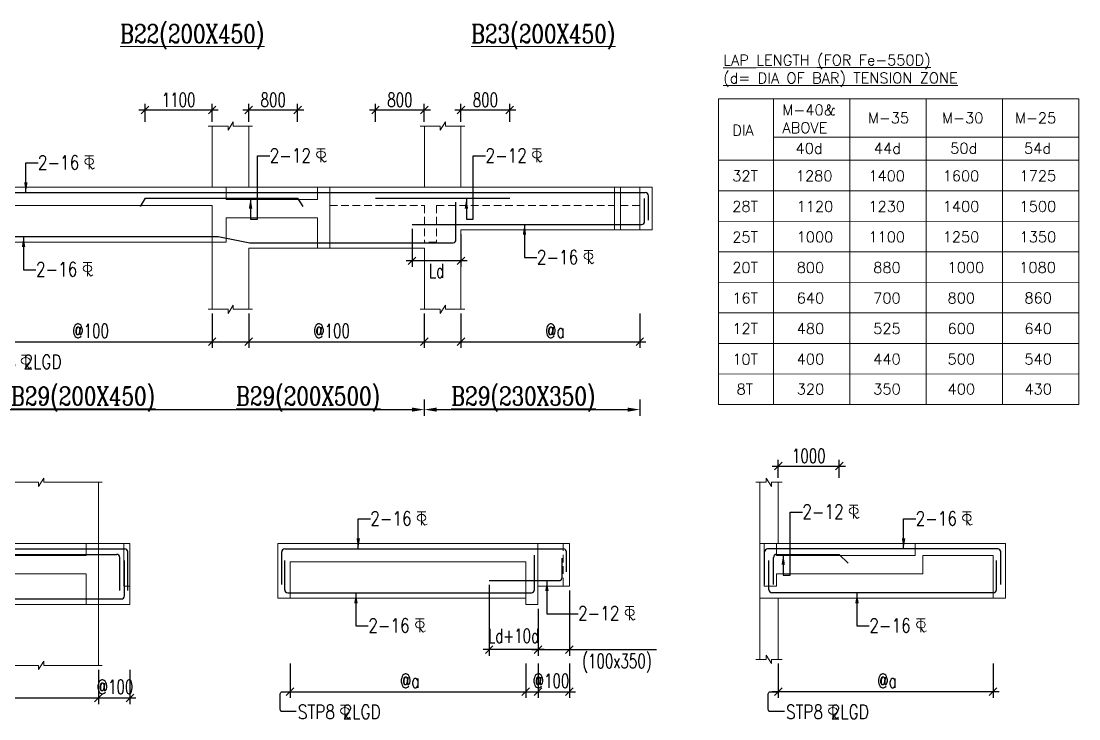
# Model space of a CAD drawing. Header units: millimetres. Extents: x 1255966 to 1543012, y 318612 to 465611.
# Drawn here: x 1525467 to 1542792, y 346890 to 358314 of the extents above; entities that cross this region are included whole.
import ezdxf

# ---------------------------------------------------------------- set-up
doc = ezdxf.new("R2010")
doc.units = ezdxf.units.MM
doc.header["$LTSCALE"] = 500
doc.header["$MEASUREMENT"] = 0
doc.header["$PDMODE"] = 34
doc.linetypes.add('CENTER', pattern=[2, 1.25, -0.25, 0.25, -0.25])
doc.linetypes.add('HIDDEN', pattern=[0.375, 0.25, -0.125])
doc.layers.get('Defpoints').update_dxf_attribs({"lineweight": 0})
for name, color, linetype, lineweight in [('BEAM ELE', 2, 'Continuous', 15), ('DIM', 1, 'Continuous', 20), ('LINE', 5, 'Continuous', 20), ('TAXT', 3, 'Continuous', 15), ('TEXT', 7, 'Continuous', 13), ('TEXT 1', 7, 'CENTER', 9), ('TEXT2', 3, 'Continuous', 15), ('TOWER AREA BEAM..', 3, 'Continuous', 20)]:
    doc.layers.add(name, color=color, linetype=linetype, lineweight=lineweight)
for name, color, linetype in [('D', 10, 'Continuous'), ('ST DIM.', 1, 'Continuous'), ('STEEL', 1, 'Continuous')]:
    doc.layers.add(name, color=color, linetype=linetype)
doc.styles.add('2MM', font='romans.shx', dxfattribs={"width": 0.7})
doc.styles.add('BHTESHT$0$HSCC2', font='romanc.shx')
doc.styles.add('haider', font='romans.shx')
doc.styles.add('K-DIM-33', font='romand.shx', dxfattribs={"width": 0.9, "height": 250})
doc.styles.add('raza2', font='romant.shx')
doc.dimstyles.new('SHUIB MOD.', dxfattribs={"dimtxt": 230, "dimasz": 130, "dimexe": 100, "dimexo": 70, "dimgap": 50, "dimtad": 2, "dimdec": 0, "dimzin": 4, "dimdsep": 46, "dimtxsty": '2MM', "dimblk": 'OBLIQUE', "dimcen": 0.09, "dimdle": 100, "dimclrd": 1, "dimclre": 1, "dimclrt": 3, "dimadec": 0, "dimazin": 0, "dimtfac": 1, "dimtdec": 0, "dimtix": 1, "dimtmove": 2, "dimatfit": 3, "dimfxl": 100, "dimtolj": 1, "dimlwd": -1, "dimarcsym": 0})

# ---------------------------------------------------------------- blocks, each defined once
blk = doc.blocks.new('_Oblique')
at = {"color": 0, "linetype": 'ByBlock', "lineweight": -2}
blk.add_line((-0.5, -0.5), (0.5, 0.5), dxfattribs=at)
blk = doc.blocks.new('A$C76682FD6')
at = {"layer": 'TEXT', "color": 3, "ltscale": 0.2}
for p, q in [((143, 219), (2, 219)), ((72, 0), (72, 219)), ((72, 63), (128, 0)), ((128, 0), (162, 21))]:
    blk.add_line(p, q, dxfattribs=at)
blk.add_ellipse((72, 124), major_axis=(72.3, 0), ratio=0.753223, dxfattribs=at)
blk = doc.blocks.new('*D443')
at = {"layer": 'Defpoints', "color": 0, "ltscale": 100, "transparency": 16777216}
for p in [(1529196, 353596, 6), (1532071, 353596, 6), (1532071, 353066)]:
    blk.add_point(p, dxfattribs=at)
at = {"layer": 'ST DIM.', "color": 1, "lineweight": -2, "ltscale": 100, "transparency": 16777216}
for p, q in [((1529196, 353526), (1529196, 352966)), ((1532071, 353526), (1532071, 352966))]:
    blk.add_line(p, q, dxfattribs=at)
at = {"layer": 'ST DIM.', "color": 1, "ltscale": 100, "transparency": 16777216}
blk.add_line((1529096, 353066), (1532171, 353066), dxfattribs=at)
at = {"layer": 'ST DIM.', "color": 1, "ltscale": 100, "transparency": 16777216, "xscale": 125, "yscale": 125, "zscale": 125, "rotation": 180}
blk.add_blockref('_Oblique', (1529196, 353066), dxfattribs=at)
at = {"layer": 'ST DIM.', "color": 1, "ltscale": 100, "transparency": 16777216, "xscale": 125, "yscale": 125, "zscale": 125}
blk.add_blockref('_Oblique', (1532071, 353066), dxfattribs=at)
at = {"layer": 'ST DIM.', "color": 3, "ltscale": 100, "transparency": 16777216, "insert": (1530552, 353246), "char_height": 230, "attachment_point": 5, "style": '2MM'}
blk.add_mtext('\\A1;@100', dxfattribs=at)
blk = doc.blocks.new('*D444')
at = {"layer": 'Defpoints', "color": 0, "ltscale": 100, "transparency": 16777216}
for p in [(1524645, 353596, 6), (1528596, 353596, 6), (1528596, 353066)]:
    blk.add_point(p, dxfattribs=at)
at = {"layer": 'ST DIM.', "color": 1, "lineweight": -2, "ltscale": 100, "transparency": 16777216}
for p, q in [((1524645, 353526), (1524645, 352966)), ((1528596, 353526), (1528596, 352966))]:
    blk.add_line(p, q, dxfattribs=at)
at = {"layer": 'ST DIM.', "color": 1, "ltscale": 100, "transparency": 16777216}
blk.add_line((1524545, 353066), (1528696, 353066), dxfattribs=at)
at = {"layer": 'ST DIM.', "color": 1, "ltscale": 100, "transparency": 16777216, "xscale": 125, "yscale": 125, "zscale": 125, "rotation": 180}
blk.add_blockref('_Oblique', (1524645, 353066), dxfattribs=at)
at = {"layer": 'ST DIM.', "color": 1, "ltscale": 100, "transparency": 16777216, "xscale": 125, "yscale": 125, "zscale": 125}
blk.add_blockref('_Oblique', (1528596, 353066), dxfattribs=at)
at = {"layer": 'ST DIM.', "color": 3, "ltscale": 100, "transparency": 16777216, "insert": (1526605, 353246), "char_height": 230, "attachment_point": 5, "style": '2MM'}
blk.add_mtext('\\A1;@100', dxfattribs=at)
blk = doc.blocks.new('*D445')
at = {"layer": 'Defpoints', "color": 0, "ltscale": 100, "transparency": 16777216}
for p in [(1532671, 353596, 6), (1535601, 353596, 6), (1535601, 353066)]:
    blk.add_point(p, dxfattribs=at)
at = {"layer": 'ST DIM.', "color": 1, "lineweight": -2, "ltscale": 100, "transparency": 16777216}
for p, q in [((1532671, 353526), (1532671, 352966)), ((1535601, 353526), (1535601, 352966))]:
    blk.add_line(p, q, dxfattribs=at)
at = {"layer": 'ST DIM.', "color": 1, "ltscale": 100, "transparency": 16777216}
blk.add_line((1532571, 353066), (1535701, 353066), dxfattribs=at)
at = {"layer": 'ST DIM.', "color": 1, "ltscale": 100, "transparency": 16777216, "xscale": 125, "yscale": 125, "zscale": 125, "rotation": 180}
blk.add_blockref('_Oblique', (1532671, 353066), dxfattribs=at)
at = {"layer": 'ST DIM.', "color": 1, "ltscale": 100, "transparency": 16777216, "xscale": 125, "yscale": 125, "zscale": 125}
blk.add_blockref('_Oblique', (1535601, 353066), dxfattribs=at)
at = {"layer": 'ST DIM.', "color": 3, "ltscale": 100, "transparency": 16777216, "insert": (1534209, 353246), "char_height": 230, "attachment_point": 5, "style": '2MM'}
blk.add_mtext('\\A1;@a', dxfattribs=at)
blk = doc.blocks.new('*D446')
at = {"layer": 'Defpoints', "color": 0, "ltscale": 100, "transparency": 16777216}
for p in [(1532071, 352189, 6), (1535601, 352189, 6), (1535601, 351954)]:
    blk.add_point(p, dxfattribs=at)
at = {"layer": 'ST DIM.', "color": 1, "lineweight": -2, "ltscale": 100, "transparency": 16777216}
for p, q in [((1532071, 352119), (1532071, 351854)), ((1535601, 352119), (1535601, 351854))]:
    blk.add_line(p, q, dxfattribs=at)
at = {"layer": 'ST DIM.', "color": 1, "ltscale": 100, "transparency": 16777216}
blk.add_line((1532271, 351954), (1535401, 351954), dxfattribs=at)
for points in [[(1532271, 351987), (1532271, 351920), (1532071, 351954)], [(1535401, 351987), (1535401, 351920), (1535601, 351954)]]:
    blk.add_solid(points, dxfattribs=at)
blk = doc.blocks.new('*D447')
at = {"layer": 'Defpoints', "color": 0, "ltscale": 100, "transparency": 16777216}
for p in [(1524646, 352189, 6), (1532071, 352189, 6), (1532071, 351954)]:
    blk.add_point(p, dxfattribs=at)
at = {"layer": 'ST DIM.', "color": 1, "lineweight": -2, "ltscale": 100, "transparency": 16777216}
for p, q in [((1524646, 352119), (1524646, 351854)), ((1532071, 352119), (1532071, 351854))]:
    blk.add_line(p, q, dxfattribs=at)
at = {"layer": 'ST DIM.', "color": 1, "ltscale": 100, "transparency": 16777216}
blk.add_line((1524846, 351954), (1531871, 351954), dxfattribs=at)
for points in [[(1524846, 351987), (1524846, 351920), (1524646, 351954)], [(1531871, 351987), (1531871, 351920), (1532071, 351954)]]:
    blk.add_solid(points, dxfattribs=at)
blk = doc.blocks.new('*D455')
at = {"layer": 'Defpoints', "color": 0, "ltscale": 100, "transparency": 16777216}
for p in [(1526733, 347764, 1175953), (1527248, 347764, 1175953), (1527248, 347233)]:
    blk.add_point(p, dxfattribs=at)
at = {"layer": 'ST DIM.', "color": 1, "lineweight": -2, "ltscale": 100, "transparency": 16777216}
for p, q in [((1526733, 347694), (1526733, 347133)), ((1527248, 347694), (1527248, 347133))]:
    blk.add_line(p, q, dxfattribs=at)
at = {"layer": 'ST DIM.', "color": 1, "ltscale": 100, "transparency": 16777216}
blk.add_line((1526633, 347233), (1527348, 347233), dxfattribs=at)
at = {"layer": 'ST DIM.', "color": 1, "ltscale": 100, "transparency": 16777216, "xscale": 125, "yscale": 125, "zscale": 125, "rotation": 180}
blk.add_blockref('_Oblique', (1526733, 347233), dxfattribs=at)
at = {"layer": 'ST DIM.', "color": 1, "ltscale": 100, "transparency": 16777216, "xscale": 125, "yscale": 125, "zscale": 125}
blk.add_blockref('_Oblique', (1527248, 347233), dxfattribs=at)
at = {"layer": 'ST DIM.', "color": 3, "ltscale": 100, "transparency": 16777216, "insert": (1527004, 347414), "char_height": 230, "attachment_point": 5, "style": '2MM'}
blk.add_mtext('\\A1;@100', dxfattribs=at)
blk = doc.blocks.new('*D456')
at = {"layer": 'Defpoints', "color": 0, "ltscale": 100, "transparency": 16777216}
for p in [(1537868, 347864, 6), (1541388, 347864, 6), (1537868, 347333)]:
    blk.add_point(p, dxfattribs=at)
at = {"layer": 'ST DIM.', "color": 1, "lineweight": -2, "ltscale": 100, "transparency": 16777216}
for p, q in [((1537868, 347794), (1537868, 347233)), ((1541388, 347794), (1541388, 347233))]:
    blk.add_line(p, q, dxfattribs=at)
at = {"layer": 'ST DIM.', "color": 1, "ltscale": 100, "transparency": 16777216}
blk.add_line((1541488, 347333), (1537768, 347333), dxfattribs=at)
at = {"layer": 'ST DIM.', "color": 1, "ltscale": 100, "transparency": 16777216, "xscale": 125, "yscale": 125, "zscale": 125, "rotation": 180}
blk.add_blockref('_Oblique', (1537868, 347333), dxfattribs=at)
at = {"layer": 'ST DIM.', "color": 1, "ltscale": 100, "transparency": 16777216, "xscale": 125, "yscale": 125, "zscale": 125}
blk.add_blockref('_Oblique', (1541388, 347333), dxfattribs=at)
at = {"layer": 'ST DIM.', "color": 3, "ltscale": 100, "transparency": 16777216, "insert": (1539649, 347514), "char_height": 230, "attachment_point": 5, "style": '2MM'}
blk.add_mtext('\\A1;@a', dxfattribs=at)
blk = doc.blocks.new('*D517')
at = {"layer": 'Defpoints', "color": 0, "ltscale": 100, "transparency": 16777216}
for p in [(1531871, 354986), (1532671, 354896), (1531871, 354390)]:
    blk.add_point(p, dxfattribs=at)
at = {"layer": 'ST DIM.', "color": 1, "lineweight": -2, "ltscale": 100, "transparency": 16777216}
for p, q in [((1531871, 354916), (1531871, 354290)), ((1532671, 354826), (1532671, 354290))]:
    blk.add_line(p, q, dxfattribs=at)
at = {"layer": 'ST DIM.', "color": 1, "ltscale": 100, "transparency": 16777216}
blk.add_line((1532771, 354390), (1531771, 354390), dxfattribs=at)
at = {"layer": 'ST DIM.', "color": 1, "ltscale": 100, "transparency": 16777216, "xscale": 125, "yscale": 125, "zscale": 125, "rotation": 180}
blk.add_blockref('_Oblique', (1531871, 354390), dxfattribs=at)
at = {"layer": 'ST DIM.', "color": 1, "ltscale": 100, "transparency": 16777216, "xscale": 125, "yscale": 125, "zscale": 125}
blk.add_blockref('_Oblique', (1532671, 354390), dxfattribs=at)
at = {"layer": 'ST DIM.', "color": 3, "ltscale": 100, "transparency": 16777216, "insert": (1532271, 354225), "char_height": 230, "attachment_point": 5, "style": '2MM'}
blk.add_mtext('\\A1;Ld', dxfattribs=at)
blk = doc.blocks.new('*D523')
at = {"layer": 'Defpoints', "color": 0, "ltscale": 100, "transparency": 16777216}
for p in [(1529873, 347864, 6), (1533733, 347864, 6), (1533733, 347333)]:
    blk.add_point(p, dxfattribs=at)
at = {"layer": 'ST DIM.', "color": 1, "lineweight": -2, "ltscale": 100, "transparency": 16777216}
for p, q in [((1529873, 347794), (1529873, 347233)), ((1533733, 347794), (1533733, 347233))]:
    blk.add_line(p, q, dxfattribs=at)
at = {"layer": 'ST DIM.', "color": 1, "ltscale": 100, "transparency": 16777216}
blk.add_line((1529773, 347333), (1533833, 347333), dxfattribs=at)
at = {"layer": 'ST DIM.', "color": 1, "ltscale": 100, "transparency": 16777216, "xscale": 125, "yscale": 125, "zscale": 125, "rotation": 180}
blk.add_blockref('_Oblique', (1529873, 347333), dxfattribs=at)
at = {"layer": 'ST DIM.', "color": 1, "ltscale": 100, "transparency": 16777216, "xscale": 125, "yscale": 125, "zscale": 125}
blk.add_blockref('_Oblique', (1533733, 347333), dxfattribs=at)
at = {"layer": 'ST DIM.', "color": 3, "ltscale": 100, "transparency": 16777216, "insert": (1531831, 347514), "char_height": 230, "attachment_point": 5, "style": '2MM'}
blk.add_mtext('\\A1;@a', dxfattribs=at)
blk = doc.blocks.new('*D524')
at = {"layer": 'Defpoints', "color": 0, "ltscale": 100, "transparency": 16777216}
for p in [(1533933, 347864, 6), (1534448, 347864, 6), (1534448, 347333)]:
    blk.add_point(p, dxfattribs=at)
at = {"layer": 'ST DIM.', "color": 1, "lineweight": -2, "ltscale": 100, "transparency": 16777216}
for p, q in [((1533933, 347794), (1533933, 347233)), ((1534448, 347794), (1534448, 347233))]:
    blk.add_line(p, q, dxfattribs=at)
at = {"layer": 'ST DIM.', "color": 1, "ltscale": 100, "transparency": 16777216}
blk.add_line((1533833, 347333), (1534548, 347333), dxfattribs=at)
at = {"layer": 'ST DIM.', "color": 1, "ltscale": 100, "transparency": 16777216, "xscale": 125, "yscale": 125, "zscale": 125, "rotation": 180}
blk.add_blockref('_Oblique', (1533933, 347333), dxfattribs=at)
at = {"layer": 'ST DIM.', "color": 1, "ltscale": 100, "transparency": 16777216, "xscale": 125, "yscale": 125, "zscale": 125}
blk.add_blockref('_Oblique', (1534448, 347333), dxfattribs=at)
at = {"layer": 'ST DIM.', "color": 3, "ltscale": 100, "transparency": 16777216, "insert": (1534146, 347514), "char_height": 230, "attachment_point": 5, "style": '2MM'}
blk.add_mtext('\\A1;@100', dxfattribs=at)
blk = doc.blocks.new('*D525')
at = {"layer": 'Defpoints', "color": 0, "ltscale": 100, "transparency": 16777216}
for p in [(1533133, 349154), (1533933, 348764), (1533133, 348024)]:
    blk.add_point(p, dxfattribs=at)
at = {"layer": 'ST DIM.', "color": 1, "lineweight": -2, "ltscale": 100, "transparency": 16777216}
for p, q in [((1533133, 349084), (1533133, 347924)), ((1533933, 348694), (1533933, 347924))]:
    blk.add_line(p, q, dxfattribs=at)
at = {"layer": 'ST DIM.', "color": 1, "ltscale": 100, "transparency": 16777216}
blk.add_line((1534033, 348024), (1533033, 348024), dxfattribs=at)
at = {"layer": 'ST DIM.', "color": 1, "ltscale": 100, "transparency": 16777216, "xscale": 125, "yscale": 125, "zscale": 125, "rotation": 180}
blk.add_blockref('_Oblique', (1533133, 348024), dxfattribs=at)
at = {"layer": 'ST DIM.', "color": 1, "ltscale": 100, "transparency": 16777216, "xscale": 125, "yscale": 125, "zscale": 125}
blk.add_blockref('_Oblique', (1533933, 348024), dxfattribs=at)
at = {"layer": 'ST DIM.', "color": 3, "ltscale": 100, "transparency": 16777216, "insert": (1533533, 348248), "char_height": 230, "attachment_point": 5, "style": '2MM'}
blk.add_mtext('\\A1;Ld+10d', dxfattribs=at)
blk = doc.blocks.new('*D554')
at = {"layer": 'Defpoints', "color": 0, "ltscale": 100, "transparency": 16777216}
for p in [(1534448, 349064), (1533933, 348764), (1534448, 348024)]:
    blk.add_point(p, dxfattribs=at)
at = {"layer": 'ST DIM.', "color": 1, "lineweight": -2, "ltscale": 100, "transparency": 16777216}
for p, q in [((1534448, 348994), (1534448, 347924)), ((1533933, 348694), (1533933, 347924))]:
    blk.add_line(p, q, dxfattribs=at)
at = {"layer": 'ST DIM.', "color": 1, "ltscale": 100, "transparency": 16777216}
for p, q in [((1533833, 348024), (1534448, 348024)), ((1534448, 348024), (1535876, 348024))]:
    blk.add_line(p, q, dxfattribs=at)
at = {"layer": 'ST DIM.', "color": 1, "ltscale": 100, "transparency": 16777216, "xscale": 125, "yscale": 125, "zscale": 125, "rotation": 180}
blk.add_blockref('_Oblique', (1533933, 348024), dxfattribs=at)
at = {"layer": 'ST DIM.', "color": 1, "ltscale": 100, "transparency": 16777216, "xscale": 125, "yscale": 125, "zscale": 125}
blk.add_blockref('_Oblique', (1534448, 348024), dxfattribs=at)
at = {"layer": 'ST DIM.', "color": 3, "ltscale": 100, "transparency": 16777216, "insert": (1535225, 347799), "char_height": 230, "attachment_point": 5, "style": '2MM'}
blk.add_mtext('\\A1;(100x350)', dxfattribs=at)
blk = doc.blocks.new('*D557')
at = {"layer": 'Defpoints', "color": 0, "ltscale": 100, "transparency": 16777216}
for p in [(1533471, 356862), (1532671, 356596), (1533471, 356596)]:
    blk.add_point(p, dxfattribs=at)
at = {"layer": 'ST DIM.', "color": 1, "lineweight": -2, "ltscale": 100, "transparency": 16777216}
for p, q in [((1532671, 356666), (1532671, 356962)), ((1533471, 356666), (1533471, 356962))]:
    blk.add_line(p, q, dxfattribs=at)
at = {"layer": 'ST DIM.', "color": 1, "ltscale": 100, "transparency": 16777216}
blk.add_line((1532571, 356862), (1533571, 356862), dxfattribs=at)
at = {"layer": 'ST DIM.', "color": 1, "ltscale": 100, "transparency": 16777216, "xscale": 125, "yscale": 125, "zscale": 125, "rotation": 180}
blk.add_blockref('_Oblique', (1532671, 356862), dxfattribs=at)
at = {"layer": 'ST DIM.', "color": 1, "ltscale": 100, "transparency": 16777216, "xscale": 125, "yscale": 125, "zscale": 125}
blk.add_blockref('_Oblique', (1533471, 356862), dxfattribs=at)
at = {"layer": 'ST DIM.', "color": 3, "ltscale": 100, "transparency": 16777216, "insert": (1533071, 357027), "char_height": 230, "attachment_point": 5, "style": '2MM'}
blk.add_mtext('\\A1;800', dxfattribs=at)
blk = doc.blocks.new('*D558')
at = {"layer": 'Defpoints', "color": 0, "ltscale": 100, "transparency": 16777216}
for p in [(1532071, 356862), (1531271, 356596), (1532071, 356596)]:
    blk.add_point(p, dxfattribs=at)
at = {"layer": 'ST DIM.', "color": 1, "lineweight": -2, "ltscale": 100, "transparency": 16777216}
for p, q in [((1531271, 356666), (1531271, 356962)), ((1532071, 356666), (1532071, 356962))]:
    blk.add_line(p, q, dxfattribs=at)
at = {"layer": 'ST DIM.', "color": 1, "ltscale": 100, "transparency": 16777216}
blk.add_line((1531171, 356862), (1532171, 356862), dxfattribs=at)
at = {"layer": 'ST DIM.', "color": 1, "ltscale": 100, "transparency": 16777216, "xscale": 125, "yscale": 125, "zscale": 125, "rotation": 180}
blk.add_blockref('_Oblique', (1531271, 356862), dxfattribs=at)
at = {"layer": 'ST DIM.', "color": 1, "ltscale": 100, "transparency": 16777216, "xscale": 125, "yscale": 125, "zscale": 125}
blk.add_blockref('_Oblique', (1532071, 356862), dxfattribs=at)
at = {"layer": 'ST DIM.', "color": 3, "ltscale": 100, "transparency": 16777216, "insert": (1531671, 357027), "char_height": 230, "attachment_point": 5, "style": '2MM'}
blk.add_mtext('\\A1;800', dxfattribs=at)
blk = doc.blocks.new('*D559')
at = {"layer": 'Defpoints', "color": 0, "ltscale": 100, "transparency": 16777216}
for p in [(1528596, 356862), (1527496, 356596), (1528596, 356596)]:
    blk.add_point(p, dxfattribs=at)
at = {"layer": 'ST DIM.', "color": 1, "lineweight": -2, "ltscale": 100, "transparency": 16777216}
for p, q in [((1527496, 356666), (1527496, 356962)), ((1528596, 356666), (1528596, 356962))]:
    blk.add_line(p, q, dxfattribs=at)
at = {"layer": 'ST DIM.', "color": 1, "ltscale": 100, "transparency": 16777216}
blk.add_line((1527396, 356862), (1528696, 356862), dxfattribs=at)
at = {"layer": 'ST DIM.', "color": 1, "ltscale": 100, "transparency": 16777216, "xscale": 125, "yscale": 125, "zscale": 125, "rotation": 180}
blk.add_blockref('_Oblique', (1527496, 356862), dxfattribs=at)
at = {"layer": 'ST DIM.', "color": 1, "ltscale": 100, "transparency": 16777216, "xscale": 125, "yscale": 125, "zscale": 125}
blk.add_blockref('_Oblique', (1528596, 356862), dxfattribs=at)
at = {"layer": 'ST DIM.', "color": 3, "ltscale": 100, "transparency": 16777216, "insert": (1528046, 357027), "char_height": 230, "attachment_point": 5, "style": '2MM'}
blk.add_mtext('\\A1;1100', dxfattribs=at)
blk = doc.blocks.new('*D560')
at = {"layer": 'Defpoints', "color": 0, "ltscale": 100, "transparency": 16777216}
for p in [(1529996, 356862), (1529196, 356596), (1529996, 356596)]:
    blk.add_point(p, dxfattribs=at)
at = {"layer": 'ST DIM.', "color": 1, "lineweight": -2, "ltscale": 100, "transparency": 16777216}
for p, q in [((1529196, 356666), (1529196, 356962)), ((1529996, 356666), (1529996, 356962))]:
    blk.add_line(p, q, dxfattribs=at)
at = {"layer": 'ST DIM.', "color": 1, "ltscale": 100, "transparency": 16777216}
blk.add_line((1529096, 356862), (1530096, 356862), dxfattribs=at)
at = {"layer": 'ST DIM.', "color": 1, "ltscale": 100, "transparency": 16777216, "xscale": 125, "yscale": 125, "zscale": 125, "rotation": 180}
blk.add_blockref('_Oblique', (1529196, 356862), dxfattribs=at)
at = {"layer": 'ST DIM.', "color": 1, "ltscale": 100, "transparency": 16777216, "xscale": 125, "yscale": 125, "zscale": 125}
blk.add_blockref('_Oblique', (1529996, 356862), dxfattribs=at)
at = {"layer": 'ST DIM.', "color": 3, "ltscale": 100, "transparency": 16777216, "insert": (1529596, 357027), "char_height": 230, "attachment_point": 5, "style": '2MM'}
blk.add_mtext('\\A1;800', dxfattribs=at)
blk = doc.blocks.new('*D564')
at = {"layer": 'Defpoints', "color": 0, "ltscale": 100, "transparency": 16777216}
for p in [(1538868, 351030), (1537868, 350764), (1538868, 350764)]:
    blk.add_point(p, dxfattribs=at)
at = {"layer": 'ST DIM.', "color": 1, "ltscale": 100, "transparency": 16777216}
blk.add_line((1537768, 351030), (1538968, 351030), dxfattribs=at)
at = {"layer": 'ST DIM.', "color": 1, "lineweight": -2, "ltscale": 100, "transparency": 16777216}
for p, q in [((1537868, 350834), (1537868, 351130)), ((1538868, 350834), (1538868, 351130))]:
    blk.add_line(p, q, dxfattribs=at)
at = {"layer": 'ST DIM.', "color": 1, "ltscale": 100, "transparency": 16777216, "xscale": 125, "yscale": 125, "zscale": 125, "rotation": 180}
blk.add_blockref('_Oblique', (1537868, 351030), dxfattribs=at)
at = {"layer": 'ST DIM.', "color": 1, "ltscale": 100, "transparency": 16777216, "xscale": 125, "yscale": 125, "zscale": 125}
blk.add_blockref('_Oblique', (1538868, 351030), dxfattribs=at)
at = {"layer": 'ST DIM.', "color": 3, "ltscale": 100, "transparency": 16777216, "insert": (1538368, 351195), "char_height": 230, "attachment_point": 5, "style": '2MM'}
blk.add_mtext('\\A1;1000', dxfattribs=at)

msp = doc.modelspace()

# ---------------------------------------------------------------- linework, layer by layer
at = {"layer": 'BEAM ELE', "color": 3}
for points in [[(1529258.8, 356596.5), (1528941.7, 356596.5), (1528941.7, 356665.1), (1528857.2, 356528.5), (1528857.2, 356596.5), (1528530.1, 356596.5)], [(1532733.9, 356596.5), (1532416.7, 356596.5), (1532416.7, 356665.1), (1532332.2, 356528.5), (1532332.2, 356596.5), (1532005.1, 356596.5)], [(1529258.8, 353596.5), (1528941.7, 353596.5), (1528941.7, 353665.1), (1528857.2, 353528.5), (1528857.2, 353596.5), (1528530.1, 353596.5)], [(1532733.9, 353596.5), (1532416.7, 353596.5), (1532416.7, 353665.1), (1532332.2, 353528.5), (1532332.2, 353596.5), (1532005.1, 353596.5)], [(1526795.6, 350763.9), (1525836, 350763.9), (1525836, 350832.6), (1525751.4, 350695.9), (1525751.4, 350763.9), (1524816.8, 350763.9)], [(1537501.2, 350763.9), (1537672.3, 350763.9), (1537672.3, 350832.6), (1537756.9, 350695.9), (1537756.9, 350763.9), (1537933.5, 350763.9)], [(1537501.2, 347863.9), (1537672.3, 347863.9), (1537672.3, 347932.6), (1537756.9, 347795.9), (1537756.9, 347863.9), (1537933.5, 347863.9)], [(1526795.6, 347763.9), (1525836, 347763.9), (1525836, 347832.6), (1525751.4, 347695.9), (1525751.4, 347763.9), (1524816.8, 347763.9)]]:
    msp.add_lwpolyline(points, dxfattribs=at)
at = {"layer": 'LINE', "color": 2}
for p, q in [((1536890.1, 357042.3), (1542790, 357044.3)), ((1536891.8, 352035.3), (1536890.1, 357042.3)), ((1542791.7, 352037.3), (1542790, 357044.3)), ((1536891.8, 352035.3), (1542791.7, 352037.3))]:
    msp.add_line(p, q, dxfattribs=at)
at = {"layer": 'LINE', "color": 1}
for p, q in [((1537791.7, 352035.6), (1537790, 357042.6)), ((1539041.7, 352036), (1539040, 357043)), ((1540291.7, 352036.5), (1540290, 357043.5)), ((1541541.7, 352036.9), (1541540, 357043.9)), ((1537790.2, 356414.3), (1542790.2, 356416.1)), ((1536890.4, 356036.4), (1542790.4, 356038.4)), ((1536890.6, 355536.2), (1542790.5, 355538.3)), ((1536890.6, 355536.2), (1542790.5, 355538.3)), ((1536890.8, 355036.1), (1542790.7, 355038.1)), ((1536890.9, 354536), (1542790.9, 354538)), ((1536891.1, 354035.8), (1542791, 354037.9)), ((1536891.3, 353535.7), (1542791.2, 353537.7)), ((1536891.4, 353035.6), (1542791.4, 353037.6)), ((1536891.6, 352535.4), (1542791.6, 352537.4))]:
    msp.add_line(p, q, dxfattribs=at)
at = {"layer": 'ST DIM.'}
for points in [[(1524746.6, 352740.8), (1524518.2, 352740.8, -0.4142136), (1524482.4, 352776.6), (1524482.4, 353030.2, -0.4142136), (1524518.2, 353065.9), (1533337.5, 353065.9)], [(1519024.2, 346908.2), (1518795.9, 346908.2, -0.4142136), (1518760.1, 346944), (1518760.1, 347197.6, -0.4142136), (1518795.9, 347233.4), (1526941.5, 347233.4)], [(1529974, 347008.2), (1529745.7, 347008.2, -0.4142136), (1529709.9, 347044), (1529709.9, 347297.6, -0.4142136), (1529745.7, 347333.4), (1529872.8, 347333.4)], [(1537969.1, 347008.2), (1537740.8, 347008.2, -0.4142136), (1537705, 347044), (1537705, 347297.6, -0.4142136), (1537740.8, 347333.4), (1537867.9, 347333.4)]]:
    msp.add_lwpolyline(points, format="xyb", dxfattribs=at)
at = {"layer": 'STEEL', "color": 4, "lineweight": 30, "ltscale": 10}
for p, q in [((1524558.2, 355506.5), (1535690.5, 355506.5)), ((1527496.2, 355416.5), (1527413.9, 355279.2)), ((1527496.2, 355416.5), (1529996.2, 355416.5)), ((1529996.2, 355416.5), (1530078.4, 355279.2)), ((1531271.2, 355416.5), (1533471.2, 355416.5)), ((1532588.9, 354736.5), (1532588.9, 355352.7)), ((1535678.9, 355036.5), (1535678.9, 355408.3)), ((1535740.3, 355054.5), (1535740.3, 355456.5)), ((1531871.2, 354986.5), (1535634.5, 354986.5)), ((1524619.3, 354786.5), (1528696.3, 354786.5)), ((1528696.3, 354786.5), (1529215.3, 354686.5)), ((1529215.3, 354686.5), (1532544.5, 354686.5)), ((1518334.6, 349673.9), (1527164.6, 349673.9)), ((1527214.6, 348990.2), (1527214.6, 349623.9)), ((1529735.1, 349090.2), (1529735.1, 349623.9)), ((1529785.1, 349673.9), (1534350.6, 349673.9)), ((1534400.6, 349297.3), (1534400.6, 349623.9)), ((1537642.7, 349090.2), (1537642.7, 349623.9)), ((1541463.9, 349673.9), (1537692.7, 349673.9)), ((1541513.9, 349090.2), (1541513.9, 349623.9)), ((1524282.9, 349583.9), (1527033.3, 349583.9)), ((1527080.9, 348990.2), (1527080.9, 349533.9)), ((1527158.8, 348903.9), (1527158.8, 349485)), ((1529784.6, 349003.9), (1529784.6, 349485)), ((1533873.8, 349003.9), (1533873.8, 349567.7)), ((1534328.4, 349203.9), (1534328.4, 349519)), ((1537714.9, 349003.9), (1537714.9, 349485)), ((1537790.1, 349090.2), (1537790.1, 349533.9)), ((1537840.1, 349583.9), (1538867.9, 349583.9)), ((1538867.9, 349583.9), (1539015.3, 349440)), ((1541441.7, 349003.9), (1541441.7, 349485)), ((1533132.8, 349153.9), (1534278.4, 349153.9)), ((1529834.6, 348953.9), (1533823.8, 348953.9)), ((1541391.7, 348953.9), (1537764.9, 348953.9)), ((1518418.2, 348853.9), (1527108.8, 348853.9))]:
    msp.add_line(p, q, dxfattribs=at)
for centre, radius, start, end in [((1535690.3, 355456.5), 50, 0, 90), ((1535633.6, 355032), 45.5, 271.0776, 5.66042), ((1532543.6, 354732), 45.5, 271.0776, 5.66042), ((1527164.6, 349623.9), 50, 0, 90), ((1529785.1, 349623.9), 50, 90, 180), ((1534350.6, 349623.9), 50, 0, 90), ((1537692.7, 349623.9), 50, 90, 180), ((1541463.9, 349623.9), 50, 0, 90), ((1527030.9, 349533.9), 50, 0, 90), ((1537840.1, 349533.9), 50, 90, 180), ((1534278.4, 349203.9), 50, 270, 0), ((1529834.6, 349003.9), 50, 180, 270), ((1533823.8, 349003.9), 50, 270, 0), ((1537764.9, 349003.9), 50, 180, 270), ((1541391.7, 349003.9), 50, 270, 0), ((1527108.8, 348903.9), 50, 270, 0)]:
    msp.add_arc(centre, radius, start, end, dxfattribs=at)
at = {"layer": 'TOWER AREA BEAM..'}
for p, q in [((1528596.2, 356596.5), (1528596.2, 355596.5)), ((1529196.2, 356596.5), (1529196.2, 355596.5)), ((1532071.2, 356596.5), (1532071.2, 355596.5)), ((1532671.2, 356596.5), (1532671.2, 355596.5)), ((1524446.2, 355596.5), (1535801.2, 355596.5)), ((1528826.2, 355596.5), (1528826.2, 355396.5)), ((1530321.2, 355596.5), (1530321.2, 355396.5)), ((1530521.2, 355596.5), (1530521.2, 354596.5)), ((1535186.2, 355596.5), (1535186.2, 354896.5)), ((1535286.2, 355596.5), (1535286.2, 354896.5)), ((1535601.2, 355596.5), (1535601.2, 354896.5)), ((1535801.2, 355596.5), (1535801.2, 354896.5)), ((1528826.2, 355396.5), (1530321.2, 355396.5)), ((1524646.2, 355296.5), (1528596.2, 355296.5)), ((1528596.2, 355296.5), (1528596.2, 354696.5)), ((1528826.2, 355096.5), (1530321.2, 355096.5)), ((1528826.2, 355096.5), (1528826.2, 354696.5)), ((1530321.2, 355096.5), (1530321.2, 354596.5)), ((1532671.2, 354896.5), (1535801.2, 354896.5)), ((1532671.2, 354896.5), (1532671.2, 353596.5)), ((1524446.2, 354696.5), (1528826.2, 354696.5)), ((1528596.2, 354696.5), (1528596.2, 353596.5)), ((1529196.2, 354596.5), (1529196.2, 353596.5)), ((1529196.2, 354596.5), (1532071.2, 354596.5)), ((1532071.2, 354596.5), (1532071.2, 353596.5)), ((1526732.9, 350763.9), (1526732.9, 349763.9)), ((1537567.9, 350763.9), (1537567.9, 347863.9)), ((1537867.9, 350763.9), (1537867.9, 349763.9)), ((1518922.9, 349763.9), (1527247.9, 349763.9)), ((1526532.9, 349763.9), (1526532.9, 349563.9)), ((1526732.9, 349763.9), (1526732.9, 347763.9)), ((1527147.9, 349063.9), (1527147.9, 349763.9)), ((1527247.9, 348763.9), (1527247.9, 349763.9)), ((1529672.8, 349763.9), (1529672.8, 348863.9)), ((1529672.8, 349763.9), (1534447.8, 349763.9)), ((1533932.8, 349763.9), (1533932.8, 348763.9)), ((1534447.8, 349763.9), (1534447.8, 349063.9)), ((1541587.9, 349763.9), (1537567.9, 349763.9)), ((1537637.9, 349763.9), (1537637.9, 349063.9)), ((1537837.9, 349763.9), (1537837.9, 349563.9)), ((1540112.9, 349763.9), (1540112.9, 349563.9)), ((1541587.9, 349763.9), (1541587.9, 348863.9)), ((1524192.9, 349563.9), (1526532.9, 349563.9)), ((1529872.8, 349463.9), (1529872.8, 348863.9)), ((1529872.8, 349463.9), (1533732.8, 349463.9)), ((1533732.8, 349463.9), (1533732.8, 348763.9)), ((1540112.9, 349563.9), (1537837.9, 349563.9)), ((1540237.9, 349563.9), (1540237.9, 349263.9)), ((1541387.9, 349563.9), (1540237.9, 349563.9)), ((1541387.9, 349563.9), (1541387.9, 348863.9)), ((1524067.9, 349263.9), (1526532.9, 349263.9)), ((1526532.9, 349263.9), (1526532.9, 348763.9)), ((1540237.9, 349263.9), (1537837.9, 349263.9)), ((1537837.9, 349263.9), (1537837.9, 349063.9)), ((1527147.9, 349063.9), (1527247.9, 349063.9)), ((1533932.8, 349063.9), (1534447.8, 349063.9)), ((1537837.9, 349063.9), (1537637.9, 349063.9)), ((1518922.9, 348763.9), (1527247.9, 348763.9)), ((1529672.8, 348863.9), (1533732.8, 348863.9)), ((1533732.8, 348763.9), (1533932.8, 348763.9)), ((1541587.9, 348863.9), (1537567.9, 348863.9)), ((1537867.9, 348863.9), (1537867.9, 347863.9))]:
    msp.add_line(p, q, dxfattribs=at)
at = {"layer": 'TOWER AREA BEAM..', "linetype": 'HIDDEN'}
for p, q in [((1530521.2, 355296.5), (1532071.2, 355296.5)), ((1532071.2, 355296.5), (1532071.2, 354696.5)), ((1532271.2, 355296.5), (1535186.2, 355296.5)), ((1532271.2, 355296.5), (1532271.2, 354696.5)), ((1535286.2, 355296.5), (1535601.2, 355296.5)), ((1532271.2, 354696.5), (1532071.2, 354696.5)), ((1534347.8, 349763.9), (1534347.8, 349063.9))]:
    msp.add_line(p, q, dxfattribs=at)

# ---------------------------------------------------------------- block references
at = {"layer": 'DIM', "lineweight": 0}
for p in [(1530305.6, 356005.2), (1533840.2, 356005.2), (1526509.2, 355892), (1534686.5, 354341.2), (1526481.4, 354141.2), (1525469.1, 352628.1), (1539030.4, 350172.6), (1531953.3, 350059.4), (1540885.8, 350059.4), (1535362, 348508.6), (1531925.6, 348308.6), (1540132.5, 348308.6), (1530696.5, 346895.5), (1538691.6, 346895.5)]:
    msp.add_blockref('A$C76682FD6', p, dxfattribs=at)

# ---------------------------------------------------------------- texts
at = {"layer": 'TAXT', "style": 'BHTESHT$0$HSCC2', "width": 0.8}
for s, p in [('%%UB22(200X450)', (1527089.3, 357957.2)), ('%%UB23(200X450)', (1532837.3, 357957.2)), ('%%UB29(200X450)', (1525301.3, 352024.6)), ('%%UB29(200X500)', (1528986.6, 352024.6)), ('%%UB29(230X350)', (1532512.5, 352024.6))]:
    msp.add_text(s, height=300, dxfattribs=at).set_placement(p)
at = {"layer": 'TEXT 1', "color": 3, "style": 'raza2'}
for s, p in [('M-35', (1539336.5, 356641.8)), ('M-30', (1540553, 356642.2)), ('M-25', (1541746.2, 356642.6)), ('DIA', (1537114.8, 356439.8))]:
    msp.add_text(s, height=175, rotation=0.01968, dxfattribs=at).set_placement(p)
at = {"layer": 'TEXT 1', "color": 3, "char_height": 175, "attachment_point": 1, "rotation": 0.01968, "style": 'raza2'}
for s, insert in [('M-40&\\PABOVE', (1537937.3, 356948.4)), ('40d', (1538152, 356319.1)), ('44d', (1539434.9, 356319.5)), ('50d', (1540684.9, 356319.9)), ('54d', (1541894.9, 356320.3))]:
    msp.add_mtext(s, dxfattribs=dict(at, insert=insert))
at = {"layer": 'TEXT2', "color": 3, "style": 'haider', "width": 0.8}
for s, p in [('2-12', (1529537.5, 356000)), ('2-12', (1533072.2, 356000)), ('2-16', (1525741.2, 355886.8)), ('2-16', (1533914.1, 354336)), ('2-16', (1525709.1, 354136)), ('STP8 2LGD', (1524772.4, 352622.9)), ('2-12', (1538262.4, 350167.5)), ('2-16', (1531185.3, 350054.3)), ('2-16', (1540117.8, 350054.3)), ('2-12', (1534589.7, 348503.4)), ('2-16', (1531153.2, 348303.4)), ('2-16', (1539360.2, 348303.4)), ('STP8 2LGD', (1529999.8, 346890.4)), ('STP8 2LGD', (1537994.9, 346890.4))]:
    msp.add_text(s, height=230, dxfattribs=at).set_placement(p)
at = {"layer": 'TEXT2', "style": 'K-DIM-33'}
for s, p in [('32T', (1537115, 355692.7)), ('1280', (1538156.4, 355693.1)), ('1400', (1539344, 355693.5)), ('1600', (1540561.5, 355693.9)), ('1725', (1541820.6, 355694.3)), ('28T', (1537115.2, 355192.6)), ('1120', (1538169.6, 355192.9)), ('1230', (1539344.2, 355193.3)), ('1400', (1540561.7, 355193.7)), ('1500', (1541820.8, 355194.2)), ('25T', (1537115.4, 354692.4)), ('1000', (1538169.7, 354692.8)), ('1100', (1539344.4, 354693.2)), ('1250', (1540561.8, 354693.6)), ('1350', (1541820.9, 354694)), ('20T', (1537115.5, 354192.3)), ('800', (1538169.9, 354192.7)), ('880', (1539423.4, 354193.1)), ('1000', (1540640.9, 354193.5)), ('1080', (1541816.1, 354193.9)), ('16T', (1537115.7, 353692.2)), ('640', (1538170.1, 353692.5)), ('700', (1539423.6, 353692.9)), ('800', (1540641, 353693.4)), ('860', (1541900.1, 353693.8)), ('12T', (1537115.9, 353192)), ('480', (1538170.2, 353192.4)), ('525', (1539423.7, 353192.8)), ('600', (1540641.2, 353193.2)), ('640', (1541900.3, 353193.7)), ('10T', (1537116, 352691.9)), ('400', (1538170.4, 352692.2)), ('440', (1539423.9, 352692.7)), ('500', (1540641.4, 352693.1)), ('540', (1541900.5, 352693.5)), ('8T', (1537186.2, 352201.4)), ('320', (1538170.6, 352201.7)), ('350', (1539424.1, 352202.2)), ('400', (1540641.5, 352202.6)), ('430', (1541900.6, 352203))]:
    msp.add_text(s, height=175, rotation=0.01968, dxfattribs=at).set_placement(p)
at = {"layer": 'TEXT2', "insert": (1536967.3, 357762.4), "char_height": 175, "attachment_point": 1, "rotation": 0.01968, "style": 'raza2'}
msp.add_mtext('{\\LLAP LENGTH (FOR Fe-550D)} \\P{\\L(d= DIA OF BAR) TENSION ZONE}', dxfattribs=at)

# ---------------------------------------------------------------- dimensions: what is measured, and where the dimension line sits
at = {"layer": 'ST DIM.', "ltscale": 100}
for base, p1, p2, picture, middle in [((1528596.2, 356862.4), (1527496.2, 356596.5), (1528596.2, 356596.5), '*D559', (1528046.2, 357027.4)), ((1529996.2, 356862.4), (1529196.2, 356596.5), (1529996.2, 356596.5), '*D560', (1529596.2, 357027.4)), ((1532071.2, 356862.4), (1531271.2, 356596.5), (1532071.2, 356596.5), '*D558', (1531671.2, 357027.4)), ((1533471.2, 356862.4), (1532671.2, 356596.5), (1533471.2, 356596.5), '*D557', (1533071.2, 357027.4)), ((1538867.9, 351029.8), (1537867.9, 350763.9), (1538867.9, 350763.9), '*D564', (1538367.9, 351194.8))]:
    dim = msp.add_linear_dim(base=base, p1=p1, p2=p2, dimstyle='SHUIB MOD.', override={"dimasz": 125}, dxfattribs=at)
    dim.commit()
    dim.dimension.update_dxf_attribs({"geometry": picture, "text_midpoint": middle})
dim = msp.add_linear_dim(base=(1531871.2, 354390.4), p1=(1532671.2, 354896.5), p2=(1531871.2, 354986.5), text='Ld', dimstyle='SHUIB MOD.', override={"dimasz": 125}, dxfattribs=at)
dim.commit()
dim.dimension.update_dxf_attribs({"geometry": '*D517', "text_midpoint": (1532271.2, 354225.4)})
for base, p1, p2, text, override, picture, middle in [((1528596.2, 353065.9, -6.3), (1524645.3, 353596.5), (1528596.2, 353596.5), '@100', {"dimasz": 125}, '*D444', (1526605.3, 353246.4, -6.3)), ((1532071.2, 353065.9, -6.3), (1529196.2, 353596.5), (1532071.2, 353596.5), '@100', {"dimasz": 125}, '*D443', (1530551.6, 353246.4, -6.3)), ((1535601.2, 353065.9, -6.3), (1532671.2, 353596.5), (1535601.2, 353596.5), '@a', {"dimasz": 125}, '*D445', (1534209.3, 353246.4, -6.3)), ((1532071.2, 351953.7, -6.3), (1524646.2, 352188.8), (1532071.2, 352188.8), ' ', {"dimasz": 200, "dimsah": 1}, '*D447', (1527829.9, 352134.2, -6.3)), ((1535601.2, 351953.7, -6.3), (1532071.2, 352188.8), (1535601.2, 352188.8), ' ', {"dimasz": 200, "dimsah": 1}, '*D446', (1533902, 352134.2, -6.3)), ((1533132.8, 348023.8, -1812505.9), (1533932.8, 348763.9, -1812505.9), (1533132.8, 349153.9, -1812505.9), 'Ld+10d', {"dimasz": 125}, '*D525', (1533532.8, 348247.8, -1812505.9)), ((1534447.8, 348023.8), (1533932.8, 348763.9), (1534447.8, 349063.9), '(100x350)', {"dimasz": 125, "dimtmove": 0}, '*D554', (1535224.6, 348023.8)), ((1527247.9, 347233.4, -1175953), (1526732.9, 347763.9), (1527247.9, 347763.9), '@100', {"dimasz": 125}, '*D455', (1527004.2, 347413.8, -1175953)), ((1533732.8, 347333.4, -601197.7), (1529872.8, 347863.9, -601191.4), (1533732.8, 347863.9, -601191.4), '@a', {"dimasz": 125}, '*D523', (1531831.3, 347513.8, -601197.7)), ((1534447.8, 347333.4, -601197.7), (1533932.8, 347863.9, -601191.4), (1534447.8, 347863.9, -601191.4), '@100', {"dimasz": 125}, '*D524', (1534145.9, 347513.8, -601197.7))]:
    dim = msp.add_linear_dim(base=base, p1=p1, p2=p2, text=text, dimstyle='SHUIB MOD.', override=override, dxfattribs=at)
    dim.commit()
    dim.dimension.update_dxf_attribs({"geometry": picture, "text_midpoint": middle, "dimtype": 160})
dim = msp.add_linear_dim(base=(1537867.9, 347333.4, -601197.7), p1=(1541387.9, 347863.9, -601191.4), p2=(1537867.9, 347863.9, -601191.4), angle=180, text='@a', dimstyle='SHUIB MOD.', override={"dimasz": 125}, dxfattribs=at)
dim.commit()
dim.dimension.update_dxf_attribs({"geometry": '*D456', "text_midpoint": (1539649.2, 347513.8, -601197.7), "dimtype": 160})

# ---------------------------------------------------------------- leaders
at = {"layer": 'D', "linetype": 'Continuous'}
for points in [[(1529225.2, 355416.5), (1529225.2, 355074.1), (1529336.3, 355074.1), (1529336.3, 356109.7), (1529540.8, 356109.7)], [(1532759.9, 355416.5), (1532759.9, 355074.1), (1532871, 355074.1), (1532871, 356109.7), (1533075.5, 356109.7)], [(1525544.5, 355506.5), (1525544.5, 355996.5), (1525744.5, 355996.5)], [(1533711.7, 354986.5), (1533711.7, 354443.7), (1533913.7, 354443.7)], [(1525506.7, 354786.5), (1525506.7, 354243.7), (1525708.7, 354243.7)], [(1530988.7, 349673.9), (1530988.7, 350163.9), (1531188.6, 350163.9)], [(1537950, 349583.9), (1537950, 349241.5), (1538061.2, 349241.5), (1538061.2, 350277.1), (1538265.7, 350277.1)], [(1539921.1, 349673.9), (1539921.1, 350163.9), (1540121.1, 350163.9)], [(1534079, 349153.9), (1534079, 348611.2), (1534589.3, 348611.2)], [(1530950.8, 348953.9), (1530950.8, 348411.2), (1531152.8, 348411.2)], [(1539157.8, 348953.9), (1539157.8, 348411.2), (1539359.8, 348411.2)]]:
    msp.add_leader(points, dimstyle='SHUIB MOD.', override={"dimasz": 170, "dimtad": 0}, dxfattribs=at)

doc.saveas('drawing.dxf')
